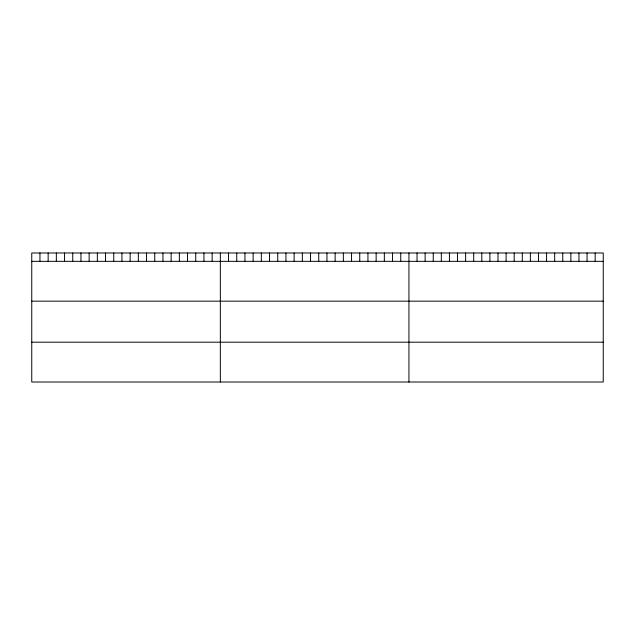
<?xml version="1.0" encoding="UTF-8"?>
<svg xmlns="http://www.w3.org/2000/svg" width="635" height="635" viewBox="0 0 635 635"><rect width="100%" height="100%" fill="white"/><g stroke="black" fill="none" stroke-linecap="round" stroke-linejoin="round"><path stroke-width="0.95" d="M603.25 261.334L603.25 382.016L31.75 382.016L31.75 252.984L603.25 252.984L603.25 261.334L31.75 261.334M31.75 301.165L603.25 301.165M31.75 342.194L603.25 342.194M595.154 252.984L595.154 261.334M587.058 252.984L587.058 261.334M578.961 252.984L578.961 261.334M570.865 252.984L570.865 261.334M562.769 252.984L562.769 261.334M554.672 252.984L554.672 261.334M546.576 252.984L546.576 261.334M538.48 252.984L538.48 261.334M530.384 252.984L530.384 261.334M522.288 252.984L522.288 261.334M514.191 252.984L514.191 261.334M506.095 252.984L506.095 261.334M497.999 252.984L497.999 261.334M489.903 252.984L489.903 261.334M481.806 252.984L481.806 261.334M473.71 252.984L473.71 261.334M465.614 252.984L465.614 261.334M457.517 252.984L457.517 261.334M449.421 252.984L449.421 261.334M441.325 252.984L441.325 261.334M433.229 252.984L433.229 261.334M425.132 252.984L425.132 261.334M417.036 252.984L417.036 261.334M408.94 252.984L408.94 382.016M400.741 252.984L400.741 261.334M392.541 252.984L392.541 261.334M384.342 252.984L384.342 261.334M376.142 252.984L376.142 261.334M367.943 252.984L367.943 261.334M359.743 252.984L359.743 261.334M351.544 252.984L351.544 261.334M343.344 252.984L343.344 261.334M335.145 252.984L335.145 261.334M326.946 252.984L326.946 261.334M318.746 252.984L318.746 261.334M310.539 252.984L310.539 261.334M302.339 252.984L302.339 261.334M294.14 252.984L294.14 261.334M285.94 252.984L285.94 261.334M277.741 252.984L277.741 261.334M269.542 252.984L269.542 261.334M261.342 252.984L261.342 261.334M253.143 252.984L253.143 261.334M244.943 252.984L244.943 261.334M236.744 252.984L236.744 261.334M228.544 252.984L228.544 261.334M220.345 252.984L220.345 382.016M212.146 252.984L212.146 261.334M203.946 252.984L203.946 261.334M195.747 252.984L195.747 261.334M187.547 252.984L187.547 261.334M179.348 252.984L179.348 261.334M171.148 252.984L171.148 261.334M162.949 252.984L162.949 261.334M154.75 252.984L154.75 261.334M146.55 252.984L146.55 261.334M138.351 252.984L138.351 261.334M130.151 252.984L130.151 261.334M121.944 252.984L121.944 261.334M113.744 252.984L113.744 261.334M105.545 252.984L105.545 261.334M97.346 252.984L97.346 261.334M89.146 252.984L89.146 261.334M80.947 252.984L80.947 261.334M72.747 252.984L72.747 261.334M64.548 252.984L64.548 261.334M56.348 252.984L56.348 261.334M48.149 252.984L48.149 261.334M39.949 252.984L39.949 261.334"/></g></svg>
